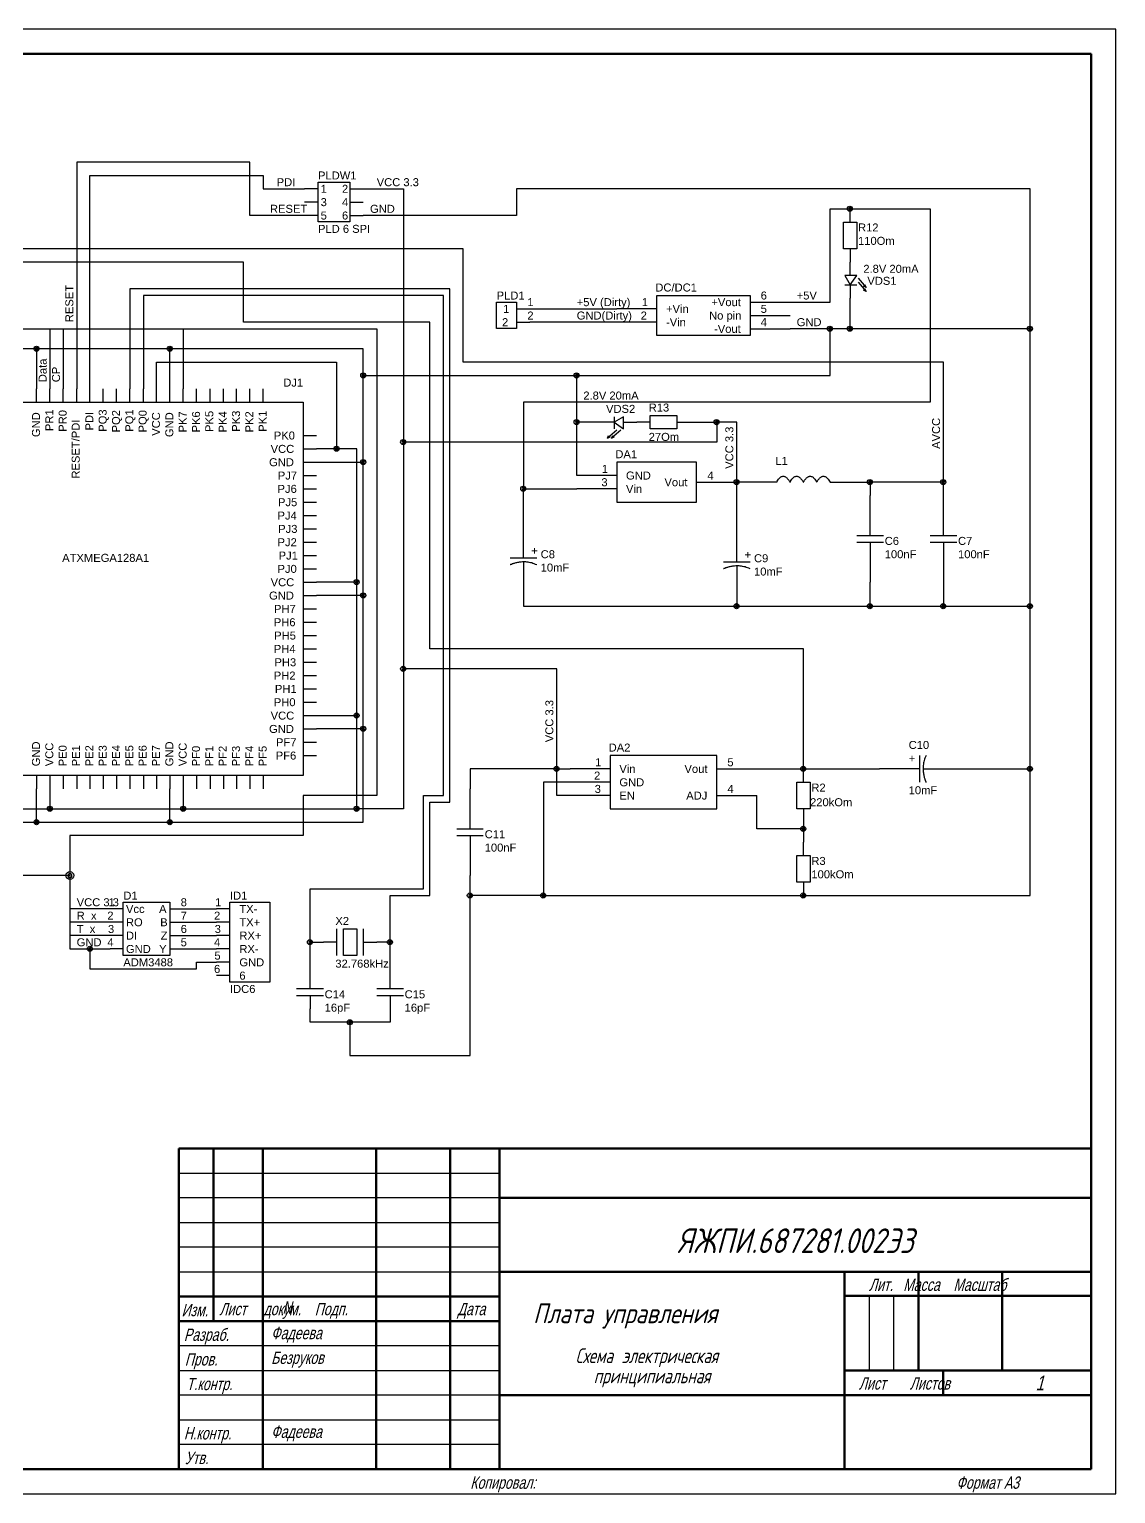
# Model space of a CAD drawing. Header units: millimetres. Extents: x 616 to 3040, y 265 to 2725.
# Drawn here: x 1700.3 to 1920.6, y 1471.9 to 1768.9 of the extents above; entities that cross this region are included whole.
import ezdxf

# ---------------------------------------------------------------- set-up
doc = ezdxf.new("R2010")
doc.units = ezdxf.units.MM
doc.layers.add('OSN', color=7, linetype='Continuous', lineweight=60)
for name, color, linetype in [('Sheet', 255, 'Continuous'), ('Text', 140, 'Continuous'), ('TONK', 7, 'Continuous')]:
    doc.layers.add(name, color=color, linetype=linetype)
doc.styles.add('_STYLE', font='TXT.SHX', dxfattribs={"width": 0.7, "oblique": 15, "height": 4})
doc.styles.add('GOST', font='GOST.shx', dxfattribs={"oblique": 15, "height": 5})
doc.styles.add('NOWTXT', font='nowtxt.shx', dxfattribs={"width": 0.75, "height": 3})
doc.styles.get("Standard").update_dxf_attribs({"font": 'arial.ttf'})
doc.styles.add('гост', font='GOST_1.TTF', dxfattribs={"oblique": 15, "height": 3})

# ---------------------------------------------------------------- blocks, each defined once
blk = doc.blocks.new('1')
at = {"layer": 'Sheet'}
for p, q in [((413.54, -168.99), (387.13, -168.99)), ((387.13, -168.99), (387.13, -203.53)), ((413.54, -177.12), (413.54, -168.99)), ((389.16, -203.53), (389.16, -171.02)), ((389.16, -171.02), (415.57, -171.02)), ((415.57, -171.02), (415.57, -173.05)), ((415.57, -173.05), (421.87, -173.05)), ((423.91, -173.05), (421.87, -173.05)), ((423.91, -172.04), (428.75, -172.04)), ((423.91, -178.1), (423.91, -172.04)), ((428.75, -172.04), (428.75, -178.1)), ((428.78, -173.05), (430.81, -173.05)), ((430.81, -173.05), (436.91, -173.05)), ((436.91, -173.05), (436.91, -211.66)), ((532.41, -173.05), (454.18, -173.05)), ((454.18, -173.05), (454.18, -177.12)), ((532.41, -194.39), (532.41, -173.05)), ((423.91, -175.08), (421.87, -175.08)), ((428.78, -175.08), (430.81, -175.08)), ((501.93, -190.32), (501.93, -176.1)), ((501.93, -176.1), (504.98, -176.1)), ((504.98, -178.13), (504.98, -176.1)), ((504.98, -176.1), (517.17, -176.1)), ((517.17, -176.1), (517.17, -205.56)), ((421.87, -177.12), (413.54, -177.12)), ((423.91, -177.12), (421.87, -177.12)), ((428.75, -178.1), (423.91, -178.1)), ((428.78, -177.12), (430.81, -177.12)), ((454.18, -177.12), (430.81, -177.12)), ((503.97, -182.2), (503.97, -178.13)), ((503.97, -178.13), (506, -178.13)), ((506, -178.13), (506, -182.2)), ((446.05, -182.2), (355.63, -182.2)), ((446.05, -199.47), (446.05, -182.2)), ((506, -182.2), (503.97, -182.2)), ((504.98, -182.2), (504.98, -184.23)), ((412.53, -184.23), (376.97, -184.23)), ((412.53, -193.37), (412.53, -184.23)), ((504.98, -186.26), (504.98, -184.23)), ((504.17, -186.26), (504.98, -187.68)), ((506, -186.26), (504.17, -186.26)), ((504.98, -187.68), (506, -186.26)), ((506.2, -186.67), (507.42, -188.09)), ((506.2, -187.28), (507.42, -188.7)), ((444.02, -188.29), (395.25, -188.29)), ((395.25, -188.29), (395.25, -203.53)), ((443.01, -189.31), (397.29, -189.31)), ((397.29, -189.31), (397.29, -203.53)), ((443.01, -265.51), (443.01, -189.31)), ((444.02, -266.52), (444.02, -188.29)), ((475.52, -195.4), (475.52, -189.31)), ((475.52, -189.31), (489.74, -189.31)), ((489.74, -189.31), (489.74, -195.4)), ((504.17, -187.68), (506, -187.68)), ((504.98, -187.68), (504.98, -189.71)), ((507.42, -188.09), (507.01, -187.89)), ((507.42, -188.7), (507.01, -188.5)), ((507.42, -188.09), (507.22, -187.68)), ((507.22, -187.68), (507.42, -188.09)), ((507.42, -188.7), (507.22, -188.29)), ((507.22, -188.29), (507.42, -188.7)), ((451.13, -190.32), (454.15, -190.32)), ((451.13, -194.35), (451.13, -190.32)), ((454.15, -190.32), (454.15, -194.35)), ((454.18, -191.34), (456.21, -191.34)), ((456.21, -191.34), (469.42, -191.34)), ((475.52, -191.34), (469.42, -191.34)), ((489.74, -190.32), (495.84, -190.32)), ((495.84, -190.32), (501.93, -190.32)), ((504.98, -194.39), (504.98, -189.71)), ((440.97, -193.37), (412.53, -193.37)), ((440.97, -243.16), (440.97, -193.37)), ((454.18, -193.37), (456.21, -193.37)), ((469.42, -193.37), (456.21, -193.37)), ((475.52, -193.37), (469.42, -193.37)), ((489.74, -192.36), (495.84, -192.36)), ((339.37, -194.39), (432.85, -194.39)), ((383.06, -194.39), (383.06, -203.53)), ((385.09, -194.39), (385.09, -203.53)), ((403.38, -194.39), (403.38, -203.53)), ((432.85, -194.39), (432.85, -265.51)), ((454.15, -194.35), (451.13, -194.35)), ((489.74, -195.4), (475.52, -195.4)), ((489.74, -194.39), (495.84, -194.39)), ((501.93, -194.39), (495.84, -194.39)), ((501.93, -201.5), (501.93, -194.39)), ((504.98, -194.39), (501.93, -194.39)), ((532.41, -194.39), (504.98, -194.39)), ((532.41, -236.65), (532.41, -194.39)), ((381.03, -197.44), (349.53, -197.44)), ((381.03, -197.44), (381.03, -203.53)), ((401.35, -197.44), (381.03, -197.44)), ((401.35, -203.53), (401.35, -197.44)), ((430.81, -197.44), (401.35, -197.44)), ((430.81, -201.5), (430.81, -197.44)), ((399.32, -203.53), (399.32, -199.47)), ((399.32, -199.47), (426.75, -199.47)), ((426.75, -199.47), (426.75, -212.68)), ((519.21, -199.47), (446.05, -199.47)), ((519.21, -217.76), (519.21, -199.47)), ((430.81, -201.5), (463.33, -201.5)), ((430.81, -214.71), (430.81, -201.5)), ((463.33, -208.61), (463.33, -201.5)), ((463.33, -201.5), (501.93, -201.5)), ((381.03, -205.56), (381.03, -203.53)), ((383.06, -205.56), (383.06, -203.53)), ((385.09, -205.56), (385.09, -203.53)), ((387.13, -205.56), (387.13, -203.53)), ((389.16, -205.56), (389.16, -203.53)), ((391.19, -205.56), (391.19, -203.53)), ((393.22, -205.56), (393.22, -203.53)), ((395.25, -205.56), (395.25, -203.53)), ((397.29, -205.56), (397.29, -203.53)), ((399.32, -205.56), (399.32, -203.53)), ((401.35, -205.56), (401.35, -203.53)), ((403.38, -205.56), (403.38, -203.53)), ((405.41, -205.56), (405.41, -203.53)), ((407.45, -205.56), (407.45, -203.53)), ((409.48, -205.56), (409.48, -203.53)), ((411.51, -205.56), (411.51, -203.53)), ((413.54, -205.56), (413.54, -203.53)), ((415.57, -205.56), (415.57, -203.53)), ((359.69, -205.56), (421.64, -205.56)), ((421.64, -205.56), (421.64, -262.43)), ((517.17, -205.56), (455.2, -205.56)), ((455.2, -205.56), (455.2, -218.77)), ((463.33, -216.74), (463.33, -208.61)), ((466.98, -208.61), (463.33, -208.61)), ((469.02, -208.61), (466.98, -208.61)), ((470.44, -207.8), (469.02, -208.61)), ((469.02, -207.8), (469.02, -209.63)), ((469.02, -208.61), (470.44, -209.63)), ((470.44, -209.63), (470.44, -207.8)), ((470.44, -208.61), (472.47, -208.61)), ((474.5, -208.61), (472.47, -208.61)), ((474.5, -209.63), (474.5, -207.6)), ((474.5, -207.6), (478.57, -207.6)), ((478.57, -209.63), (474.5, -209.63)), ((478.57, -207.6), (478.57, -209.63)), ((478.57, -208.61), (480.6, -208.61)), ((480.6, -208.61), (484.66, -208.61)), ((484.66, -208.61), (484.66, -211.66)), ((487.71, -208.61), (484.66, -208.61)), ((487.71, -217.76), (487.71, -208.61)), ((421.67, -210.64), (423.7, -210.64)), ((436.91, -211.66), (436.91, -246.2)), ((484.66, -211.66), (436.91, -211.66)), ((469.42, -209.83), (468, -211.05)), ((468, -211.05), (468.2, -210.64)), ((468, -211.05), (468.41, -210.85)), ((468.41, -210.85), (468, -211.05)), ((470.03, -209.83), (468.61, -211.05)), ((468.61, -211.05), (468.81, -210.64)), ((468.61, -211.05), (469.02, -210.85)), ((469.02, -210.85), (468.61, -211.05)), ((421.67, -212.68), (423.7, -212.68)), ((426.75, -212.68), (423.7, -212.68)), ((429.8, -212.68), (426.75, -212.68)), ((429.8, -233), (429.8, -212.68)), ((421.67, -214.71), (423.7, -214.71)), ((423.7, -214.71), (430.81, -214.71)), ((430.81, -235.03), (430.81, -214.71)), ((469.42, -214.71), (469.42, -220.8)), ((481.61, -214.71), (469.42, -214.71)), ((481.61, -220.8), (481.61, -214.71)), ((421.67, -216.74), (423.7, -216.74)), ((469.42, -216.74), (463.33, -216.74)), ((481.61, -217.76), (487.71, -217.76)), ((493.81, -217.76), (487.71, -217.76)), ((487.71, -223.85), (487.71, -217.76)), ((493.81, -217.76), (493.9, -217.58)), ((493.9, -217.58), (494, -217.42)), ((494, -217.42), (494.09, -217.29)), ((494.09, -217.29), (494.19, -217.17)), ((494.19, -217.17), (494.28, -217.08)), ((494.28, -217.08), (494.37, -217)), ((494.37, -217), (494.46, -216.94)), ((494.46, -216.94), (494.55, -216.9)), ((494.55, -216.9), (494.64, -216.87)), ((494.64, -216.87), (494.73, -216.86)), ((494.73, -216.86), (494.81, -216.85)), ((494.81, -216.85), (494.9, -216.86)), ((494.9, -216.86), (494.98, -216.88)), ((494.98, -216.88), (495.05, -216.91)), ((495.05, -216.91), (495.13, -216.95)), ((495.13, -216.95), (495.2, -216.99)), ((495.2, -216.99), (495.27, -217.04)), ((495.27, -217.04), (495.34, -217.1)), ((495.34, -217.1), (495.4, -217.16)), ((495.4, -217.16), (495.46, -217.22)), ((495.46, -217.22), (495.52, -217.28)), ((495.52, -217.28), (495.57, -217.35)), ((495.57, -217.35), (495.62, -217.41)), ((495.62, -217.41), (495.66, -217.47)), ((495.66, -217.47), (495.7, -217.53)), ((495.7, -217.53), (495.74, -217.58)), ((495.74, -217.58), (495.77, -217.63)), ((495.77, -217.63), (495.79, -217.67)), ((495.79, -217.67), (495.81, -217.71)), ((495.81, -217.71), (495.83, -217.73)), ((495.83, -217.73), (495.84, -217.75)), ((495.84, -217.76), (495.93, -217.58)), ((495.84, -217.75), (495.84, -217.76)), ((495.93, -217.58), (496.03, -217.42)), ((496.03, -217.42), (496.12, -217.29)), ((496.12, -217.29), (496.22, -217.17)), ((496.22, -217.17), (496.31, -217.08)), ((496.31, -217.08), (496.4, -217)), ((496.4, -217), (496.49, -216.94)), ((496.49, -216.94), (496.58, -216.9)), ((496.58, -216.9), (496.67, -216.87)), ((496.67, -216.87), (496.76, -216.86)), ((496.76, -216.86), (496.84, -216.85)), ((496.84, -216.85), (496.93, -216.86)), ((496.93, -216.86), (497.01, -216.88)), ((497.01, -216.88), (497.09, -216.91)), ((497.09, -216.91), (497.16, -216.95)), ((497.16, -216.95), (497.24, -216.99)), ((497.24, -216.99), (497.3, -217.04)), ((497.3, -217.04), (497.37, -217.1)), ((497.37, -217.1), (497.44, -217.16)), ((497.44, -217.16), (497.49, -217.22)), ((497.49, -217.22), (497.55, -217.28)), ((497.55, -217.28), (497.6, -217.35)), ((497.6, -217.35), (497.65, -217.41)), ((497.65, -217.41), (497.7, -217.47)), ((497.7, -217.47), (497.73, -217.53)), ((497.73, -217.53), (497.77, -217.58)), ((497.77, -217.58), (497.8, -217.63)), ((497.8, -217.63), (497.82, -217.67)), ((497.82, -217.67), (497.84, -217.71)), ((497.84, -217.71), (497.86, -217.73)), ((497.86, -217.73), (497.87, -217.75)), ((497.87, -217.75), (497.88, -217.73)), ((497.87, -217.75), (497.87, -217.76)), ((497.87, -217.76), (497.87, -217.75)), ((497.88, -217.73), (497.9, -217.71)), ((497.9, -217.71), (497.92, -217.67)), ((497.92, -217.67), (497.94, -217.63)), ((497.94, -217.63), (497.97, -217.58)), ((497.97, -217.58), (498.01, -217.53)), ((498.01, -217.53), (498.04, -217.47)), ((498.04, -217.47), (498.09, -217.41)), ((498.09, -217.41), (498.14, -217.35)), ((498.14, -217.35), (498.19, -217.28)), ((498.19, -217.28), (498.25, -217.22)), ((498.25, -217.22), (498.3, -217.16)), ((498.3, -217.16), (498.37, -217.1)), ((498.37, -217.1), (498.44, -217.04)), ((498.44, -217.04), (498.51, -216.99)), ((498.51, -216.99), (498.58, -216.95)), ((498.58, -216.95), (498.65, -216.91)), ((498.65, -216.91), (498.73, -216.88)), ((498.73, -216.88), (498.81, -216.86)), ((498.81, -216.86), (498.9, -216.85)), ((498.9, -216.85), (498.98, -216.86)), ((498.98, -216.86), (499.07, -216.87)), ((499.07, -216.87), (499.16, -216.9)), ((499.16, -216.9), (499.25, -216.94)), ((499.25, -216.94), (499.34, -217)), ((499.34, -217), (499.43, -217.08)), ((499.43, -217.08), (499.52, -217.17)), ((499.52, -217.17), (499.62, -217.29)), ((499.62, -217.29), (499.71, -217.42)), ((499.71, -217.42), (499.81, -217.58)), ((499.81, -217.58), (499.9, -217.76)), ((499.9, -217.75), (499.91, -217.73)), ((499.9, -217.76), (499.9, -217.75)), ((499.91, -217.73), (499.93, -217.71)), ((499.93, -217.71), (499.95, -217.67)), ((499.95, -217.67), (499.97, -217.63)), ((499.97, -217.63), (500, -217.58)), ((500, -217.58), (500.04, -217.53)), ((500.04, -217.53), (500.08, -217.47)), ((500.08, -217.47), (500.12, -217.41)), ((500.12, -217.41), (500.17, -217.35)), ((500.17, -217.35), (500.22, -217.28)), ((500.22, -217.28), (500.28, -217.22)), ((500.28, -217.22), (500.34, -217.16)), ((500.34, -217.16), (500.4, -217.1)), ((500.4, -217.1), (500.47, -217.04)), ((500.47, -217.04), (500.54, -216.99)), ((500.54, -216.99), (500.61, -216.95)), ((500.61, -216.95), (500.69, -216.91)), ((500.69, -216.91), (500.76, -216.88)), ((500.76, -216.88), (500.84, -216.86)), ((500.84, -216.86), (500.93, -216.85)), ((500.93, -216.85), (501.01, -216.86)), ((501.01, -216.86), (501.1, -216.87)), ((501.1, -216.87), (501.19, -216.9)), ((501.19, -216.9), (501.28, -216.94)), ((501.28, -216.94), (501.37, -217)), ((501.37, -217), (501.46, -217.08)), ((501.46, -217.08), (501.56, -217.17)), ((501.56, -217.17), (501.65, -217.29)), ((501.65, -217.29), (501.74, -217.42)), ((501.74, -217.42), (501.84, -217.58)), ((501.84, -217.58), (501.93, -217.76)), ((501.93, -217.76), (508.03, -217.76)), ((519.21, -217.76), (508.03, -217.76)), ((508.03, -217.76), (508.03, -219.79)), ((519.21, -219.79), (519.21, -217.76)), ((421.67, -218.77), (423.7, -218.77)), ((421.67, -220.8), (423.7, -220.8)), ((455.2, -223.24), (455.2, -218.77)), ((455.2, -218.77), (463.33, -218.77)), ((469.42, -218.77), (463.33, -218.77)), ((469.42, -220.8), (481.61, -220.8)), ((508.03, -225.88), (508.03, -219.79)), ((519.21, -225.88), (519.21, -219.79)), ((421.67, -222.84), (423.7, -222.84)), ((421.67, -224.87), (423.7, -224.87)), ((455.2, -229.34), (455.2, -223.24)), ((487.71, -229.95), (487.71, -223.85)), ((421.67, -226.9), (423.7, -226.9)), ((506, -225.88), (510.06, -225.88)), ((506, -226.9), (510.06, -226.9)), ((508.03, -226.9), (508.03, -233)), ((517.17, -225.88), (521.24, -225.88)), ((517.17, -226.9), (521.24, -226.9)), ((519.21, -226.9), (519.21, -233)), ((421.67, -228.93), (423.7, -228.93)), ((457.23, -229.34), (453.17, -229.34)), ((421.67, -230.96), (423.7, -230.96)), ((453.19, -230.34), (453.17, -230.35)), ((453.17, -230.35), (453.17, -230.35)), ((453.22, -230.33), (453.19, -230.34)), ((453.26, -230.31), (453.22, -230.33)), ((453.31, -230.29), (453.26, -230.31)), ((453.37, -230.27), (453.31, -230.29)), ((453.44, -230.24), (453.37, -230.27)), ((453.52, -230.21), (453.44, -230.24)), ((453.6, -230.18), (453.52, -230.21)), ((453.7, -230.15), (453.6, -230.18)), ((453.8, -230.12), (453.7, -230.15)), ((453.92, -230.09), (453.8, -230.12)), ((454.04, -230.06), (453.92, -230.09)), ((454.16, -230.03), (454.04, -230.06)), ((454.3, -230), (454.16, -230.03)), ((454.44, -229.97), (454.3, -230)), ((454.58, -229.95), (454.44, -229.97)), ((454.73, -229.93), (454.58, -229.95)), ((454.89, -229.92), (454.73, -229.93)), ((455.05, -229.91), (454.89, -229.92)), ((455.22, -229.9), (455.05, -229.91)), ((455.2, -229.95), (455.2, -236.04)), ((455.39, -229.9), (455.22, -229.9)), ((455.56, -229.91), (455.39, -229.9)), ((455.74, -229.93), (455.56, -229.91)), ((455.92, -229.95), (455.74, -229.93)), ((456.1, -229.98), (455.92, -229.95)), ((456.29, -230.02), (456.1, -229.98)), ((456.47, -230.06), (456.29, -230.02)), ((456.66, -230.12), (456.47, -230.06)), ((456.85, -230.19), (456.66, -230.12)), ((457.04, -230.27), (456.85, -230.19)), ((457.23, -230.35), (457.04, -230.27)), ((489.74, -229.95), (485.68, -229.95)), ((485.7, -230.95), (485.68, -230.96)), ((485.68, -230.96), (485.68, -230.96)), ((485.73, -230.94), (485.7, -230.95)), ((485.77, -230.92), (485.73, -230.94)), ((485.82, -230.9), (485.77, -230.92)), ((485.88, -230.88), (485.82, -230.9)), ((485.95, -230.85), (485.88, -230.88)), ((486.03, -230.82), (485.95, -230.85)), ((486.12, -230.79), (486.03, -230.82)), ((486.21, -230.76), (486.12, -230.79)), ((486.32, -230.73), (486.21, -230.76)), ((486.43, -230.7), (486.32, -230.73)), ((486.55, -230.67), (486.43, -230.7)), ((486.67, -230.64), (486.55, -230.67)), ((486.81, -230.61), (486.67, -230.64)), ((486.95, -230.58), (486.81, -230.61)), ((487.09, -230.56), (486.95, -230.58)), ((487.25, -230.54), (487.09, -230.56)), ((487.4, -230.53), (487.25, -230.54)), ((487.56, -230.52), (487.4, -230.53)), ((487.73, -230.51), (487.56, -230.52)), ((487.71, -230.56), (487.71, -236.65)), ((487.9, -230.51), (487.73, -230.51)), ((488.07, -230.52), (487.9, -230.51)), ((488.25, -230.54), (488.07, -230.52)), ((488.43, -230.56), (488.25, -230.54)), ((488.61, -230.59), (488.43, -230.56)), ((488.8, -230.63), (488.61, -230.59)), ((488.98, -230.67), (488.8, -230.63)), ((489.17, -230.73), (488.98, -230.67)), ((489.36, -230.8), (489.17, -230.73)), ((489.55, -230.87), (489.36, -230.8)), ((489.74, -230.96), (489.55, -230.87)), ((421.67, -233), (423.7, -233)), ((429.8, -233), (423.7, -233)), ((429.8, -253.32), (429.8, -233)), ((508.03, -236.65), (508.03, -233)), ((519.21, -233), (519.21, -236.65)), ((421.67, -235.03), (423.7, -235.03)), ((430.81, -235.03), (423.7, -235.03)), ((430.81, -255.35), (430.81, -235.03)), ((455.2, -236.04), (455.2, -236.65)), ((421.67, -237.06), (423.7, -237.06)), ((455.2, -236.65), (487.71, -236.65)), ((487.71, -236.65), (508.03, -236.65)), ((508.03, -236.65), (519.21, -236.65)), ((519.21, -236.65), (532.41, -236.65)), ((532.41, -261.44), (532.41, -236.65)), ((421.67, -239.09), (423.7, -239.09)), ((421.67, -241.12), (423.7, -241.12)), ((421.67, -243.16), (423.7, -243.16)), ((497.87, -243.16), (440.97, -243.16)), ((497.87, -261.44), (497.87, -243.16)), ((421.67, -245.19), (423.7, -245.19)), ((421.67, -247.22), (423.7, -247.22)), ((436.91, -246.2), (436.91, -267.54)), ((460.28, -246.2), (436.91, -246.2)), ((460.28, -261.44), (460.28, -246.2)), ((421.67, -249.25), (423.7, -249.25)), ((421.67, -251.28), (423.7, -251.28)), ((421.67, -253.32), (423.7, -253.32)), ((423.7, -253.32), (429.8, -253.32)), ((429.8, -267.54), (429.8, -253.32)), ((421.67, -255.35), (423.7, -255.35)), ((430.81, -255.35), (423.7, -255.35)), ((430.81, -269.57), (430.81, -255.35)), ((421.67, -257.38), (423.7, -257.38)), ((421.67, -259.41), (423.7, -259.41)), ((484.66, -259.41), (468.41, -259.41)), ((468.41, -259.41), (468.41, -267.54)), ((484.66, -267.54), (484.66, -259.41)), ((515.55, -259.41), (515.55, -263.48)), ((516.14, -260.9), (516.12, -261.08)), ((516.16, -260.72), (516.14, -260.9)), ((516.19, -260.54), (516.16, -260.72)), ((516.23, -260.36), (516.19, -260.54)), ((516.27, -260.17), (516.23, -260.36)), ((516.33, -259.98), (516.27, -260.17)), ((516.4, -259.79), (516.33, -259.98)), ((516.48, -259.6), (516.4, -259.79)), ((516.56, -259.41), (516.48, -259.6)), ((421.64, -262.43), (359.69, -262.43)), ((381.03, -262.46), (381.03, -264.49)), ((383.06, -262.46), (383.06, -264.49)), ((385.09, -262.46), (385.09, -264.49)), ((387.13, -262.46), (387.13, -264.49)), ((389.16, -262.46), (389.16, -264.49)), ((391.19, -262.46), (391.19, -264.49)), ((393.22, -262.46), (393.22, -264.49)), ((395.25, -262.46), (395.25, -264.49)), ((397.29, -262.46), (397.29, -264.49)), ((399.32, -262.46), (399.32, -264.49)), ((401.35, -262.46), (401.35, -264.49)), ((403.38, -262.46), (403.38, -264.49)), ((405.41, -262.46), (405.41, -264.49)), ((407.45, -262.46), (407.45, -264.49)), ((409.48, -262.46), (409.48, -264.49)), ((411.51, -262.46), (411.51, -264.49)), ((413.54, -262.46), (413.54, -264.49)), ((415.57, -262.46), (415.57, -264.49)), ((460.28, -261.44), (447.07, -261.44)), ((447.07, -261.44), (447.07, -264.49)), ((460.28, -265.51), (460.28, -261.44)), ((460.28, -261.44), (462.31, -261.44)), ((468.41, -261.44), (462.31, -261.44)), ((484.66, -261.44), (490.76, -261.44)), ((490.76, -261.44), (497.87, -261.44)), ((497.87, -263.48), (497.87, -261.44)), ((497.87, -261.44), (509.45, -261.44)), ((515.55, -261.44), (509.45, -261.44)), ((516.12, -261.08), (516.11, -261.26)), ((516.11, -261.26), (516.11, -261.43)), ((516.11, -261.43), (516.12, -261.59)), ((516.12, -261.59), (516.13, -261.75)), ((516.13, -261.75), (516.14, -261.91)), ((516.14, -261.91), (516.16, -262.06)), ((516.16, -261.44), (522.25, -261.44)), ((516.16, -262.06), (516.18, -262.21)), ((516.18, -262.21), (516.21, -262.35)), ((516.21, -262.35), (516.24, -262.48)), ((516.24, -262.48), (516.27, -262.61)), ((516.27, -262.61), (516.3, -262.73)), ((516.3, -262.73), (516.33, -262.84)), ((516.33, -262.84), (516.36, -262.94)), ((516.36, -262.94), (516.39, -263.04)), ((516.39, -263.04), (516.42, -263.13)), ((516.42, -263.13), (516.45, -263.21)), ((516.45, -263.21), (516.48, -263.28)), ((516.48, -263.28), (516.5, -263.34)), ((522.25, -261.44), (532.41, -261.44)), ((532.41, -280.75), (532.41, -261.44)), ((381.03, -269.57), (381.03, -264.49)), ((383.06, -264.49), (383.06, -267.54)), ((401.35, -269.57), (401.35, -264.49)), ((403.38, -264.49), (403.38, -267.54)), ((432.85, -265.51), (421.67, -265.51)), ((421.67, -265.51), (421.67, -271.6)), ((439.96, -279.73), (439.96, -265.51)), ((439.96, -265.51), (443.01, -265.51)), ((447.07, -270.59), (447.07, -264.49)), ((462.31, -263.48), (458.25, -263.48)), ((458.25, -263.48), (458.25, -280.75)), ((462.31, -265.51), (460.28, -265.51)), ((468.41, -263.48), (462.31, -263.48)), ((468.41, -265.51), (462.31, -265.51)), ((484.66, -265.51), (490.76, -265.51)), ((490.76, -270.59), (490.76, -265.51)), ((496.85, -267.54), (496.85, -263.48)), ((496.85, -263.48), (498.89, -263.48)), ((498.89, -263.48), (498.89, -267.54)), ((516.5, -263.34), (516.52, -263.38)), ((516.52, -263.38), (516.54, -263.42)), ((516.54, -263.42), (516.55, -263.45)), ((516.55, -263.45), (516.56, -263.47)), ((516.56, -263.47), (516.56, -263.48)), ((363.76, -267.54), (383.06, -267.54)), ((383.06, -267.54), (403.38, -267.54)), ((403.38, -267.54), (429.8, -267.54)), ((436.91, -267.54), (429.8, -267.54)), ((440.97, -280.75), (440.97, -266.52)), ((440.97, -266.52), (444.02, -266.52)), ((468.41, -267.54), (484.66, -267.54)), ((498.89, -267.54), (496.85, -267.54)), ((497.87, -267.54), (497.87, -269.57)), ((361.73, -269.57), (381.03, -269.57)), ((381.03, -269.57), (401.35, -269.57)), ((401.35, -269.57), (430.81, -269.57)), ((497.87, -269.57), (497.87, -270.59)), ((421.67, -271.6), (386.11, -271.6)), ((386.11, -271.6), (386.11, -277.7)), ((445.04, -270.59), (449.1, -270.59)), ((445.04, -271.6), (449.1, -271.6)), ((447.07, -271.6), (447.07, -277.7)), ((497.87, -270.59), (490.76, -270.59)), ((497.87, -270.59), (497.87, -272.62)), ((497.87, -274.65), (497.87, -272.62)), ((496.85, -278.72), (496.85, -274.65)), ((496.85, -274.65), (498.89, -274.65)), ((498.89, -274.65), (498.89, -278.72)), ((386.11, -277.7), (372.9, -277.7)), ((386.11, -277.7), (386.11, -288.88)), ((447.07, -280.75), (447.07, -277.7)), ((498.89, -278.72), (496.85, -278.72)), ((497.87, -278.72), (497.87, -280.75)), ((422.69, -287.86), (422.69, -279.73)), ((422.69, -279.73), (439.96, -279.73)), ((434.88, -287.86), (434.88, -280.75)), ((434.88, -280.75), (440.97, -280.75)), ((447.07, -305.13), (447.07, -280.75)), ((458.25, -280.75), (447.07, -280.75)), ((458.25, -280.75), (497.87, -280.75)), ((497.87, -280.75), (532.41, -280.75)), ((392.21, -282.78), (386.11, -282.78)), ((394.24, -282.78), (392.21, -282.78)), ((394.24, -281.76), (401.32, -281.76)), ((394.24, -289.86), (394.24, -281.76)), ((401.32, -281.76), (401.32, -289.86)), ((401.35, -282.78), (403.38, -282.78)), ((403.38, -282.78), (408.46, -282.78)), ((410.49, -282.78), (408.46, -282.78)), ((410.49, -281.76), (416.56, -281.76)), ((410.49, -293.92), (410.49, -281.76)), ((416.56, -281.76), (416.56, -293.92)), ((392.21, -284.81), (386.11, -284.81)), ((394.24, -284.81), (392.21, -284.81)), ((401.35, -284.81), (403.38, -284.81)), ((403.38, -284.81), (408.46, -284.81)), ((410.49, -284.81), (408.46, -284.81)), ((392.21, -286.84), (386.11, -286.84)), ((394.24, -286.84), (392.21, -286.84)), ((401.35, -286.84), (403.38, -286.84)), ((403.38, -286.84), (408.46, -286.84)), ((410.49, -286.84), (408.46, -286.84)), ((426.75, -285.83), (426.75, -289.89)), ((427.77, -289.89), (427.77, -285.83)), ((427.77, -285.83), (429.8, -285.83)), ((429.8, -285.83), (429.8, -289.89)), ((430.81, -285.83), (430.81, -289.89)), ((386.11, -288.88), (389.16, -288.88)), ((389.16, -288.88), (392.21, -288.88)), ((389.16, -288.88), (389.16, -291.92)), ((394.24, -288.88), (392.21, -288.88)), ((401.32, -289.86), (394.24, -289.86)), ((401.35, -288.88), (403.38, -288.88)), ((403.38, -288.88), (408.46, -288.88)), ((410.49, -288.88), (408.46, -288.88)), ((422.69, -292.94), (422.69, -287.86)), ((422.69, -287.86), (424.72, -287.86)), ((426.75, -287.86), (424.72, -287.86)), ((429.8, -289.89), (427.77, -289.89)), ((430.81, -287.86), (432.85, -287.86)), ((434.88, -287.86), (432.85, -287.86)), ((434.88, -292.94), (434.88, -287.86)), ((389.16, -291.92), (405.41, -291.92)), ((405.41, -291.92), (405.41, -290.91)), ((405.41, -290.91), (408.46, -290.91)), ((410.49, -290.91), (408.46, -290.91)), ((410.49, -292.94), (408.46, -292.94)), ((416.56, -293.92), (410.49, -293.92)), ((422.69, -294.97), (422.69, -292.94)), ((434.88, -294.97), (434.88, -292.94)), ((424.72, -294.97), (420.65, -294.97)), ((420.65, -295.99), (424.72, -295.99)), ((422.69, -295.99), (422.69, -298.02)), ((436.91, -294.97), (432.85, -294.97)), ((432.85, -295.99), (436.91, -295.99)), ((434.88, -295.99), (434.88, -298.02)), ((422.69, -300.05), (422.69, -298.02)), ((434.88, -298.02), (434.88, -300.05)), ((428.78, -300.05), (422.69, -300.05)), ((434.88, -300.05), (428.78, -300.05)), ((428.78, -300.05), (428.78, -305.13)), ((428.78, -305.13), (447.07, -305.13))]:
    blk.add_line(p, q, dxfattribs=at)
for centre in [(460.26, -261.43), (460.26, -261.43), (460.26, -261.43), (460.26, -261.43), (460.26, -261.43), (460.26, -261.43), (497.85, -261.43), (497.85, -261.43), (497.85, -261.43), (497.85, -261.43), (497.85, -261.43), (497.85, -261.43), (497.85, -261.43), (497.85, -261.43), (497.85, -261.43), (497.85, -270.57), (497.85, -270.57), (497.85, -270.57), (497.85, -270.57), (422.67, -287.84), (422.67, -287.84), (422.67, -287.84), (422.67, -287.84), (422.67, -287.84), (422.67, -287.84), (434.86, -287.84), (434.86, -287.84), (434.86, -287.84), (434.86, -287.84), (434.86, -287.84), (434.86, -287.84), (389.14, -288.86), (389.14, -288.86), (389.14, -288.86), (389.14, -288.86), (428.77, -300.04), (428.77, -300.04), (428.77, -300.04), (428.77, -300.04)]:
    blk.add_circle(centre, 0.389, dxfattribs=at)
for centre, radius, start, end in [((504.98, -176.1), 0.203, 0, 180), ((504.98, -176.1), 0.203, 180, 0), ((501.93, -194.39), 0.203, 0, 180), ((501.93, -194.39), 0.203, 180, 0), ((504.98, -194.39), 0.203, 0, 180), ((504.98, -194.39), 0.203, 180, 0), ((532.41, -194.39), 0.203, 0, 180), ((532.41, -194.39), 0.203, 180, 0), ((381.03, -197.44), 0.203, 0, 180), ((381.03, -197.44), 0.203, 180, 0), ((401.35, -197.44), 0.203, 0, 180), ((401.35, -197.44), 0.203, 180, 0), ((430.81, -201.5), 0.203, 0, 180), ((430.81, -201.5), 0.203, 180, 0), ((463.33, -201.5), 0.203, 0, 180), ((463.33, -201.5), 0.203, 180, 0), ((463.33, -208.61), 0.203, 0, 180), ((463.33, -208.61), 0.203, 180, 0), ((484.66, -208.61), 0.203, 0, 180), ((484.66, -208.61), 0.203, 180, 0), ((436.91, -211.66), 0.203, 0, 180), ((436.91, -211.66), 0.203, 180, 0), ((426.75, -212.68), 0.203, 0, 180), ((426.75, -212.68), 0.203, 180, 0), ((430.81, -214.71), 0.203, 0, 180), ((430.81, -214.71), 0.203, 180, 0), ((455.2, -218.77), 0.203, 0, 180), ((487.71, -217.76), 0.203, 0, 180), ((487.71, -217.76), 0.203, 180, 0), ((508.03, -217.76), 0.203, 0, 180), ((508.03, -217.76), 0.203, 180, 0), ((519.21, -217.76), 0.203, 0, 180), ((519.21, -217.76), 0.203, 180, 0), ((455.2, -218.77), 0.203, 180, 0), ((429.8, -233), 0.203, 0, 180), ((429.8, -233), 0.203, 180, 0), ((430.81, -235.03), 0.203, 0, 180), ((430.81, -235.03), 0.203, 180, 0), ((487.71, -236.65), 0.203, 0, 180), ((508.03, -236.65), 0.203, 0, 180), ((519.21, -236.65), 0.203, 0, 180), ((532.41, -236.65), 0.203, 0, 180), ((487.71, -236.65), 0.203, 180, 0), ((508.03, -236.65), 0.203, 180, 0), ((519.21, -236.65), 0.203, 180, 0), ((532.41, -236.65), 0.203, 180, 0), ((436.91, -246.2), 0.203, 0, 180), ((436.91, -246.2), 0.203, 180, 0), ((429.8, -253.32), 0.203, 0, 180), ((429.8, -253.32), 0.203, 180, 0), ((430.81, -255.35), 0.203, 0, 180), ((430.81, -255.35), 0.203, 180, 0), ((460.28, -261.44), 0.203, 0, 180), ((460.28, -261.44), 0.203, 180, 0), ((497.87, -261.44), 0.203, 0, 180), ((497.87, -261.44), 0.203, 180, 0), ((532.41, -261.44), 0.203, 0, 180), ((532.41, -261.44), 0.203, 180, 0), ((383.06, -267.54), 0.203, 0, 180), ((383.06, -267.54), 0.203, 180, 0), ((403.38, -267.54), 0.203, 0, 180), ((403.38, -267.54), 0.203, 180, 0), ((429.8, -267.54), 0.203, 0, 180), ((429.8, -267.54), 0.203, 180, 0), ((381.03, -269.57), 0.203, 0, 180), ((381.03, -269.57), 0.203, 180, 0), ((401.35, -269.57), 0.203, 0, 180), ((401.35, -269.57), 0.203, 180, 0), ((497.87, -270.59), 0.203, 0, 180), ((497.87, -270.59), 0.203, 180, 0), ((386.11, -277.7), 0.305, 0, 180), ((386.11, -277.7), 0.305, 180, 0), ((447.07, -280.75), 0.203, 0, 180), ((447.07, -280.75), 0.203, 180, 0), ((458.25, -280.75), 0.203, 0, 180), ((458.25, -280.75), 0.203, 180, 0), ((497.87, -280.75), 0.203, 0, 180), ((497.87, -280.75), 0.203, 180, 0), ((422.69, -287.86), 0.203, 0, 180), ((434.88, -287.86), 0.203, 0, 180), ((389.16, -288.88), 0.203, 0, 180), ((389.16, -288.88), 0.203, 180, 0), ((422.69, -287.86), 0.203, 180, 0), ((434.88, -287.86), 0.203, 180, 0), ((428.78, -300.05), 0.203, 0, 180), ((428.78, -300.05), 0.203, 180, 0)]:
    blk.add_arc(centre, radius, start, end, dxfattribs=at)
for centre, major_axis, ratio in [((504.97, -176.08), (0.389, 0), 0.999995), ((504.97, -176.08), (0.389, 0), 0.999995), ((504.97, -176.08), (0.389, 0), 0.999995), ((504.97, -176.08), (0.389, 0), 0.999995), ((504.97, -176.08), (0.389, 0), 0.999995), ((501.92, -194.37), (0.389, 0), 0.99999), ((501.92, -194.37), (0.389, 0), 0.99999), ((501.92, -194.37), (0.389, 0), 0.99999), ((501.92, -194.37), (0.389, 0), 0.99999), ((504.97, -194.37), (0.389, 0), 0.99999), ((504.97, -194.37), (0.389, 0), 0.99999), ((504.97, -194.37), (0.389, 0), 0.99999), ((504.97, -194.37), (0.389, 0), 0.99999), ((532.4, -194.37), (0, 0.389), 0.99999), ((532.4, -194.37), (0, 0.389), 0.99999), ((532.4, -194.37), (0, 0.389), 0.99999), ((532.4, -194.37), (0, 0.389), 0.99999), ((532.4, -194.37), (0, 0.389), 0.99999), ((532.4, -194.37), (0, 0.389), 0.99999), ((381.01, -197.42), (0, 0.389), 0.999984), ((381.01, -197.42), (0, 0.389), 0.999984), ((381.01, -197.42), (0, 0.389), 0.999984), ((381.01, -197.42), (0, 0.389), 0.999984), ((401.33, -197.42), (0, 0.389), 0.999984), ((401.33, -197.42), (0, 0.389), 0.999984), ((401.33, -197.42), (0, 0.389), 0.999984), ((401.33, -197.42), (0, 0.389), 0.999984), ((430.8, -201.48), (0, 0.389), 0.999984), ((430.8, -201.48), (0, 0.389), 0.999984), ((430.8, -201.48), (0, 0.389), 0.999984), ((430.8, -201.48), (0, 0.389), 0.999984), ((463.31, -201.48), (0.389, 0), 0.999995), ((463.31, -201.48), (0.389, 0), 0.999995), ((463.31, -201.48), (0.389, 0), 0.999995), ((463.31, -201.48), (0.389, 0), 0.999995), ((463.31, -201.48), (0.389, 0), 0.999995), ((463.31, -201.48), (0.389, 0), 0.999995), ((463.31, -208.6), (0.389, 0), 0.999995), ((463.31, -208.6), (0.389, 0), 0.999995), ((463.31, -208.6), (0.389, 0), 0.999995), ((463.31, -208.6), (0.389, 0), 0.999995), ((484.65, -208.6), (0.389, 0), 0.999995), ((484.65, -208.6), (0.389, 0), 0.999995), ((484.65, -208.6), (0.389, 0), 0.999995), ((484.65, -208.6), (0.389, 0), 0.999995), ((484.65, -208.6), (0.389, 0), 0.999995), ((484.65, -208.6), (0.389, 0), 0.999995), ((436.89, -211.64), (0, 0.389), 0.999984), ((436.89, -211.64), (0, 0.389), 0.999984), ((436.89, -211.64), (0, 0.389), 0.999984), ((436.89, -211.64), (0, 0.389), 0.999984), ((426.73, -212.66), (0, 0.389), 0.999984), ((426.73, -212.66), (0, 0.389), 0.999984), ((426.73, -212.66), (0, 0.389), 0.999984), ((426.73, -212.66), (0, 0.389), 0.999984), ((426.73, -212.66), (0, 0.389), 0.999984), ((426.73, -212.66), (0, 0.389), 0.999984), ((430.8, -214.69), (0, 0.389), 0.99999), ((430.8, -214.69), (0, 0.389), 0.99999), ((430.8, -214.69), (0, 0.389), 0.99999), ((430.8, -214.69), (0, 0.389), 0.99999), ((430.8, -214.69), (0, 0.389), 0.99999), ((430.8, -214.69), (0, 0.389), 0.99999), ((455.18, -218.76), (0.389, 0), 0.99999), ((455.18, -218.76), (0.389, 0), 0.99999), ((455.18, -218.76), (0.389, 0), 0.99999), ((455.18, -218.76), (0.389, 0), 0.99999), ((455.18, -218.76), (0.389, 0), 0.99999), ((455.18, -218.76), (0.389, 0), 0.99999), ((487.69, -217.74), (0.389, 0), 0.99999), ((487.69, -217.74), (0.389, 0), 0.99999), ((487.69, -217.74), (0.389, 0), 0.99999), ((487.69, -217.74), (0.389, 0), 0.99999), ((487.69, -217.74), (0.389, 0), 0.99999), ((487.69, -217.74), (0.389, 0), 0.99999), ((487.69, -217.74), (0.389, 0), 0.99999), ((487.69, -217.74), (0.389, 0), 0.99999), ((508.01, -217.74), (0.389, 0), 0.99999), ((508.01, -217.74), (0.389, 0), 0.99999), ((508.01, -217.74), (0.389, 0), 0.99999), ((508.01, -217.74), (0.389, 0), 0.99999), ((508.01, -217.74), (0.389, 0), 0.99999), ((508.01, -217.74), (0.389, 0), 0.99999), ((508.01, -217.74), (0.389, 0), 0.99999), ((519.19, -217.74), (0, 0.389), 0.99999), ((519.19, -217.74), (0, 0.389), 0.99999), ((519.19, -217.74), (0, 0.389), 0.99999), ((519.19, -217.74), (0, 0.389), 0.99999), ((519.19, -217.74), (0, 0.389), 0.99999), ((519.19, -217.74), (0, 0.389), 0.99999), ((429.78, -232.98), (0, 0.389), 0.99999), ((429.78, -232.98), (0, 0.389), 0.99999), ((429.78, -232.98), (0, 0.389), 0.99999), ((429.78, -232.98), (0, 0.389), 0.99999), ((429.78, -232.98), (0, 0.389), 0.99999), ((429.78, -232.98), (0, 0.389), 0.99999), ((430.8, -235.01), (0, 0.389), 0.99999), ((430.8, -235.01), (0, 0.389), 0.99999), ((430.8, -235.01), (0, 0.389), 0.99999), ((430.8, -235.01), (0, 0.389), 0.99999), ((487.69, -236.64), (0.389, 0), 0.99999), ((487.69, -236.64), (0.389, 0), 0.99999), ((487.69, -236.64), (0.389, 0), 0.99999), ((487.69, -236.64), (0.389, 0), 0.99999), ((487.69, -236.64), (0.389, 0), 0.99999), ((487.69, -236.64), (0.389, 0), 0.99999), ((487.69, -236.64), (0.389, 0), 0.99999), ((508.01, -236.64), (0.389, 0), 0.99999), ((508.01, -236.64), (0.389, 0), 0.99999), ((508.01, -236.64), (0.389, 0), 0.99999), ((508.01, -236.64), (0.389, 0), 0.99999), ((508.01, -236.64), (0.389, 0), 0.99999), ((508.01, -236.64), (0.389, 0), 0.99999), ((519.19, -236.64), (0, 0.389), 0.99999), ((519.19, -236.64), (0, 0.389), 0.99999), ((519.19, -236.64), (0, 0.389), 0.99999), ((519.19, -236.64), (0, 0.389), 0.99999), ((532.4, -236.64), (0, 0.389), 0.99999), ((532.4, -236.64), (0, 0.389), 0.99999), ((532.4, -236.64), (0, 0.389), 0.99999), ((532.4, -236.64), (0, 0.389), 0.99999), ((436.89, -246.19), (0, 0.389), 0.99999), ((436.89, -246.19), (0, 0.389), 0.99999), ((436.89, -246.19), (0, 0.389), 0.99999), ((436.89, -246.19), (0, 0.389), 0.99999), ((429.78, -253.3), (0, 0.389), 0.999979), ((429.78, -253.3), (0, 0.389), 0.999979), ((429.78, -253.3), (0, 0.389), 0.999979), ((429.78, -253.3), (0, 0.389), 0.999979), ((430.8, -255.33), (0, 0.389), 0.999979), ((430.8, -255.33), (0, 0.389), 0.999979), ((430.8, -255.33), (0, 0.389), 0.999979), ((430.8, -255.33), (0, 0.389), 0.999979), ((532.4, -261.43), (0, 0.389), 0.999979), ((532.4, -261.43), (0, 0.389), 0.999979), ((532.4, -261.43), (0, 0.389), 0.999979), ((532.4, -261.43), (0, 0.389), 0.999979), ((383.05, -267.52), (0, 0.389), 0.999979), ((383.05, -267.52), (0, 0.389), 0.999979), ((383.05, -267.52), (0, 0.389), 0.999979), ((383.05, -267.52), (0, 0.389), 0.999979), ((383.05, -267.52), (0, 0.389), 0.999979), ((383.05, -267.52), (0, 0.389), 0.999979), ((403.37, -267.52), (0, 0.389), 0.999979), ((403.37, -267.52), (0, 0.389), 0.999979), ((403.37, -267.52), (0, 0.389), 0.999979), ((403.37, -267.52), (0, 0.389), 0.999979), ((403.37, -267.52), (0, 0.389), 0.999979), ((403.37, -267.52), (0, 0.389), 0.999979), ((429.78, -267.52), (0, 0.389), 0.999979), ((429.78, -267.52), (0, 0.389), 0.999979), ((429.78, -267.52), (0, 0.389), 0.999979), ((429.78, -267.52), (0, 0.389), 0.999979), ((429.78, -267.52), (0, 0.389), 0.999979), ((429.78, -267.52), (0, 0.389), 0.999979), ((381.01, -269.56), (0, 0.389), 0.999979), ((381.01, -269.56), (0, 0.389), 0.999979), ((381.01, -269.56), (0, 0.389), 0.999979), ((381.01, -269.56), (0, 0.389), 0.999979), ((401.33, -269.56), (0, 0.389), 0.999979), ((401.33, -269.56), (0, 0.389), 0.999979), ((401.33, -269.56), (0, 0.389), 0.999979), ((401.33, -269.56), (0, 0.389), 0.999979), ((386.09, -277.68), (0, 0.593), 0.999986), ((386.09, -277.68), (0, 0.593), 0.999986), ((386.09, -277.68), (0, 0.593), 0.999986), ((386.09, -277.68), (0, 0.593), 0.999986), ((447.05, -280.73), (0.389, 0), 0.99999), ((447.05, -280.73), (0.389, 0), 0.99999), ((447.05, -280.73), (0.389, 0), 0.99999), ((447.05, -280.73), (0.389, 0), 0.99999), ((447.05, -280.73), (0.389, 0), 0.99999), ((447.05, -280.73), (0.389, 0), 0.99999), ((458.23, -280.73), (0.389, 0), 0.99999), ((458.23, -280.73), (0.389, 0), 0.99999), ((458.23, -280.73), (0.389, 0), 0.99999), ((458.23, -280.73), (0.389, 0), 0.99999), ((458.23, -280.73), (0.389, 0), 0.99999), ((458.23, -280.73), (0.389, 0), 0.99999), ((497.85, -280.73), (0.389, 0), 0.99999), ((497.85, -280.73), (0.389, 0), 0.99999), ((497.85, -280.73), (0.389, 0), 0.99999), ((497.85, -280.73), (0.389, 0), 0.99999), ((497.85, -280.73), (0.389, 0), 0.99999)]:
    blk.add_ellipse(centre, major_axis=major_axis, ratio=ratio, dxfattribs=at)
for s, height, p in [('PDI', 1.219, (417.61, -172.65)), ('PLDW1', 1.219, (423.91, -171.63)), ('VCC 3.3', 1.219, (432.85, -172.65)), ('1', 1.22, (424.31, -173.66)), ('2', 1.22, (427.56, -173.66)), ('RESET', 1.219, (416.59, -176.71)), ('3', 1.22, (424.31, -175.69)), ('4', 1.22, (427.56, -175.69)), ('GND', 1.219, (431.83, -176.71)), ('5', 1.22, (424.31, -177.73)), ('6', 1.22, (427.56, -177.73)), ('R12', 1.219, (506.2, -179.55)), ('PLD 6 SPI', 1.219, (423.91, -179.76)), ('110Om', 1.219, (506.2, -181.59)), ('2.8V 20mA', 1.219, (507.01, -185.85)), ('DC/DC1', 1.219, (475.31, -188.7)), ('VDS1', 1.219, (507.62, -187.68)), ('PLD1', 1.219, (451.13, -189.92)), ('+5V (Dirty)', 1.2192, (463.33, -190.93)), ('6', 1.22, (491.37, -189.92)), ('+5V', 1.219, (496.85, -189.92)), ('1', 1.22, (452.12, -191.95)), ('2', 1.22, (455.81, -192.97)), ('1', 1.22, (455.81, -190.93)), ('GND(Dirty)', 1.219, (463.33, -192.97)), ('2', 1.22, (473.08, -192.97)), ('1', 1.22, (473.25, -190.93)), ('+Vin', 1.219, (476.94, -191.95)), ('No pin', 1.219, (483.51, -192.97)), ('+Vout', 1.219, (483.85, -190.93)), ('5', 1.22, (491.37, -191.95)), ('2', 1.22, (451.95, -193.98)), ('-Vin', 1.219, (476.94, -193.98)), ('-Vout', 1.219, (484.26, -195)), ('4', 1.22, (491.37, -193.98)), ('GND', 1.219, (496.85, -193.98)), ('DJ1', 1.219, (418.62, -203.19)), ('2.8V 20mA', 1.219, (464.34, -205.16)), ('VDS2', 1.219, (467.8, -207.19)), ('R13', 1.219, (474.3, -206.99)), ('PK0', 1.219, (417.17, -211.25)), ('27Om', 1.219, (474.3, -211.46)), ('GND', 1.219, (416.45, -215.32)), ('VCC', 1.219, (416.69, -213.29)), ('DA1', 1.219, (469.22, -214.1)), ('L1', 1.219, (493.6, -215.11)), ('PJ7', 1.219, (417.78, -217.35)), ('1', 1.22, (467.15, -216.33)), ('GND', 1.219, (470.84, -217.35)), ('4', 1.22, (483.24, -217.35)), ('PJ6', 1.219, (417.74, -219.38)), ('3', 1.22, (467.09, -218.37)), ('Vin', 1.219, (470.84, -219.38)), ('Vout', 1.219, (476.7, -218.37)), ('PJ5', 1.219, (417.81, -221.41)), ('PJ4', 1.219, (417.74, -223.45)), ('PJ3', 1.219, (417.84, -225.48)), ('PJ2', 1.219, (417.74, -227.51)), ('C6', 1.219, (510.27, -227.31)), ('C7', 1.219, (521.44, -227.31)), ('ATXMEGA128A1', 1.2192, (384.92, -229.89)), ('PJ1', 1.219, (417.91, -229.54)), ('C8', 1.219, (457.84, -229.34)), ('C9', 1.219, (490.35, -229.95)), ('100nF', 1.219, (510.27, -229.34)), ('100nF', 1.219, (521.44, -229.34)), ('PJ0', 1.219, (417.74, -231.57)), ('10mF', 1.219, (457.84, -231.37)), ('10mF', 1.219, (490.35, -231.98)), ('VCC', 1.219, (416.69, -233.61)), ('GND', 1.219, (416.45, -235.64)), ('PH7', 1.219, (417.2, -237.67)), ('PH6', 1.219, (417.17, -239.7)), ('PH5', 1.219, (417.23, -241.73)), ('PH4', 1.219, (417.17, -243.77)), ('PH3', 1.219, (417.27, -245.8)), ('PH2', 1.219, (417.17, -247.83)), ('PH1', 1.219, (417.34, -249.86)), ('PH0', 1.219, (417.17, -251.89)), ('VCC', 1.219, (416.69, -253.93)), ('GND', 1.219, (416.45, -255.96)), ('PF6', 1.219, (417.47, -260.02)), ('PF7', 1.219, (417.5, -257.99)), ('DA2', 1.219, (468.2, -258.8)), ('C10', 1.219, (513.92, -258.4)), ('1', 1.22, (466.14, -261.04)), ('Vin', 1.219, (469.83, -262.05)), ('Vout', 1.219, (479.75, -262.05)), ('5', 1.22, (486.29, -261.04)), ('+', 1.22, (513.92, -260.43)), ('2', 1.22, (465.97, -263.07)), ('GND', 1.219, (469.83, -264.09)), ('3', 1.22, (466.07, -265.1)), ('EN', 1.219, (469.83, -266.12)), ('ADJ', 1.219, (480.02, -266.12)), ('4', 1.22, (486.29, -265.1)), ('R2', 1.219, (499.09, -264.9)), ('10mF', 1.219, (513.92, -265.3)), ('220kOm', 1.219, (498.89, -267.13)), ('C11', 1.219, (449.31, -272.01)), ('100nF', 1.219, (449.31, -274.04)), ('R3', 1.219, (499.09, -276.07)), ('100kOm', 1.219, (499.09, -278.11)), ('VCC 3.3', 1.219, (387.13, -282.37)), ('1', 1.22, (391.97, -282.37)), ('D1', 1.219, (394.24, -281.36)), ('8', 1.22, (402.98, -282.37)), ('1', 1.22, (408.22, -282.37)), ('ID1', 1.219, (410.49, -281.36)), ('R_x', 1.219, (387.13, -284.41)), ('2', 1.22, (391.8, -284.41)), ('Vcc', 1.219, (394.64, -283.39)), ('A', 1.22, (399.69, -283.39)), ('7', 1.22, (402.98, -284.41)), ('2', 1.22, (408.06, -284.41)), ('TX-', 1.219, (411.92, -283.39)), ('T_x', 1.219, (387.13, -286.44)), ('3', 1.22, (391.9, -286.44)), ('RO', 1.219, (394.64, -285.42)), ('B', 1.22, (399.86, -285.42)), ('6', 1.22, (402.98, -286.44)), ('3', 1.22, (408.16, -286.44)), ('TX+', 1.219, (411.92, -285.42)), ('X2', 1.219, (426.55, -285.22)), ('GND', 1.219, (387.13, -288.47)), ('4', 1.22, (391.8, -288.47)), ('DI', 1.219, (394.64, -287.45)), ('Z', 1.22, (399.93, -287.45)), ('5', 1.22, (402.98, -288.47)), ('4', 1.22, (408.06, -288.47)), ('RX+', 1.219, (411.92, -287.45)), ('GND', 1.219, (394.64, -289.49)), ('Y', 1.22, (399.69, -289.49)), ('5', 1.22, (408.12, -290.5)), ('RX-', 1.219, (411.92, -289.49)), ('ADM3488', 1.219, (394.24, -291.52)), ('6', 1.22, (408.06, -292.53)), ('GND', 1.219, (411.92, -291.52)), ('6', 1.22, (411.92, -293.55)), ('32.768kHz', 1.219, (426.55, -291.72)), ('IDC6', 1.219, (410.49, -295.58)), ('C14', 1.219, (424.92, -296.39)), ('C15', 1.219, (437.11, -296.39)), ('16pF', 1.219, (424.92, -298.43)), ('16pF', 1.219, (437.11, -298.43))]:
    blk.add_text(s, height=height, dxfattribs=at).set_placement(p)
for s, height, rotation, p in [('RESET', 1.219, 90, (386.62, -193.37)), ('Data', 1.219, 90, (382.55, -202.52)), ('CP', 1.219, 90, (384.59, -202.52)), ('GND', 1.219, 90, (381.54, -210.88)), ('PR1', 1.219, 90, (383.57, -209.97)), ('PR0', 1.219, 90, (385.6, -210.07)), ('PDI', 1.219, 90, (389.67, -209.87)), ('PQ3', 1.219, 90, (391.7, -210.07)), ('PQ2', 1.219, 90, (393.73, -210.17)), ('PQ1', 1.219, 90, (395.76, -210.07)), ('PQ0', 1.219, 90, (397.79, -210.17)), ('VCC', 1.219, 90, (399.83, -210.68)), ('GND', 1.219, 90, (401.86, -210.88)), ('PK7', 1.219, 90, (403.89, -210.17)), ('PK6', 1.219, 90, (405.92, -210.17)), ('PK5', 1.219, 90, (407.95, -210.1)), ('PK4', 1.219, 90, (409.99, -210.17)), ('PK3', 1.219, 90, (412.02, -210.07)), ('PK2', 1.219, 90, (414.05, -210.17)), ('PK1', 1.219, 90, (416.08, -210.07)), ('RESET/PDI', 1.219, 90, (387.59, -217.2)), ('VCC 3.3', 1.219, 90, (487.2, -215.72)), ('AVCC', 1.219, 90, (518.7, -212.68)), ('+', 1.22, 270, (456.32, -227.71)), ('+', 1.22, 270, (488.83, -228.32)), ('VCC 3.3', 1.219, 90, (459.77, -257.38)), ('GND', 1.219, 90, (381.54, -261.04)), ('VCC', 1.219, 90, (383.57, -261.04)), ('PE0', 1.219, 90, (385.6, -261.04)), ('PE1', 1.219, 90, (387.63, -261.04)), ('PE2', 1.219, 90, (389.67, -261.04)), ('PE3', 1.219, 90, (391.7, -261.04)), ('PE4', 1.219, 90, (393.73, -261.04)), ('PE5', 1.219, 90, (395.76, -261.04)), ('PE6', 1.219, 90, (397.79, -261.04)), ('PE7', 1.219, 90, (399.83, -261.04)), ('GND', 1.219, 90, (401.86, -261.04)), ('VCC', 1.219, 90, (403.89, -261.04)), ('PF0', 1.219, 90, (405.92, -261.04)), ('PF1', 1.219, 90, (407.95, -261.04)), ('PF2', 1.219, 90, (409.99, -261.04)), ('PF3', 1.219, 90, (412.02, -261.04)), ('PF4', 1.219, 90, (414.05, -261.04)), ('PF5', 1.219, 90, (416.08, -261.04))]:
    blk.add_text(s, height=height, rotation=rotation, dxfattribs=at).set_placement(p)
blk = doc.blocks.new('2')
blk.add_blockref('1', (-383.68, 237.5))

msp = doc.modelspace()

# ---------------------------------------------------------------- linework, layer by layer
at = {"layer": 'OSN'}
for p, q in [((1915.63109, 1763.91436), (1520.63109, 1763.91436)), ((1915.63109, 1476.91436), (1915.63109, 1763.91436)), ((1730.63109, 1541.91436), (1730.63109, 1476.91436)), ((1915.63109, 1541.91436), (1730.63109, 1541.91436)), ((1737.63109, 1541.91436), (1737.63109, 1506.91436)), ((1747.63109, 1541.91436), (1747.63109, 1476.91436)), ((1770.63109, 1541.91436), (1770.63109, 1476.91436)), ((1785.63109, 1541.91436), (1785.63109, 1476.91436)), ((1795.63109, 1541.91436), (1795.63109, 1476.91436)), ((1915.63109, 1531.91436), (1795.63109, 1531.91436)), ((1795.63109, 1516.91436), (1915.63109, 1516.91436)), ((1865.63109, 1516.91436), (1865.63109, 1476.91436)), ((1880.63109, 1516.91436), (1880.63109, 1496.91436)), ((1897.63109, 1516.91436), (1897.63109, 1496.91436)), ((1795.63109, 1511.91436), (1730.63109, 1511.91436)), ((1865.60309, 1512.02436), (1915.88109, 1512.02436)), ((1730.63109, 1506.91436), (1795.63109, 1506.91436)), ((1915.63109, 1496.88436), (1865.60309, 1496.88436)), ((1885.63109, 1496.91436), (1885.63109, 1491.91436)), ((1915.63109, 1491.91436), (1795.63109, 1491.91436)), ((1520.63109, 1476.91436), (1915.63109, 1476.91436))]:
    msp.add_line(p, q, dxfattribs=at)
at = {"layer": 'TONK'}
for p, q in [((1920.63109, 1768.91436), (1500.63109, 1768.91436)), ((1920.63109, 1471.91436), (1920.63109, 1768.91436)), ((1795.63109, 1541.91436), (1730.63109, 1541.91436)), ((1730.63109, 1536.91436), (1795.63109, 1536.91436)), ((1795.63109, 1531.91436), (1730.63109, 1531.91436)), ((1730.63109, 1526.91436), (1795.63109, 1526.91436)), ((1795.63109, 1521.91436), (1730.63109, 1521.91436)), ((1730.63109, 1516.91436), (1795.63109, 1516.91436)), ((1870.63109, 1511.91436), (1870.63109, 1496.91436)), ((1875.63109, 1496.91436), (1875.63109, 1511.91436)), ((1795.63109, 1501.91436), (1730.63109, 1501.91436)), ((1730.63109, 1496.91436), (1795.63109, 1496.91436)), ((1795.63109, 1491.91436), (1730.63109, 1491.91436)), ((1730.63109, 1486.91436), (1795.63109, 1486.91436)), ((1795.63109, 1481.91436), (1730.63109, 1481.91436)), ((1500.63109, 1471.91436), (1920.63109, 1471.91436))]:
    msp.add_line(p, q, dxfattribs=at)

# ---------------------------------------------------------------- block references
at = {"xscale": 1.331, "yscale": 1.331, "zscale": 1.331}
msp.add_blockref('2', (1705.28938, 1650.77834), dxfattribs=at)

# ---------------------------------------------------------------- texts
at = {"style": '_STYLE', "oblique": 15, "width": 0.7}
for s, p in [('Схема электрическая ', (1811.06229, 1498.40572)), ('принципиальная', (1814.74878, 1494.31224))]:
    msp.add_text(s, height=2.999559, dxfattribs=at).set_placement(p)
at = {"insert": (1855.68602, 1525.72434), "char_height": 5, "attachment_point": 2, "style": 'GOST'}
msp.add_mtext('{\\C0;ЯЖПИ.687281.002}Э3', dxfattribs=at)
at = {"layer": 'Text', "color": 0, "insert": (1802.47472, 1510.50087), "char_height": 4, "attachment_point": 1, "style": 'гост'}
msp.add_mtext('Плата управления', dxfattribs=at)
at = {"layer": 'TONK', "style": 'NOWTXT', "oblique": 15, "width": 0.75}
for s, height, p in [(' Лит.   Масса    Масштаб', 2.5, (1869.87527, 1513.049)), ('Изм.', 2.5, (1731.16138, 1507.91436)), ('Лист     докум.    Подп.', 2.5, (1738.83109, 1508.11436)), ('N', 2.5, (1751.63109, 1508.41436)), ('Дата', 2.5, (1787.13109, 1508.11436)), ('Разраб.', 2.5, (1731.63109, 1502.91436)), ('Пров.', 2.5, (1731.83109, 1497.91436)), ('Т.контр.', 2.5, (1732.13109, 1492.91436)), (' Лист       Листов', 2.5, (1867.83109, 1493.02721)), ('1', 3, (1904.3824, 1492.87065)), ('Н.контр.', 2.5, (1731.63109, 1482.91436)), ('Утв.', 2.5, (1731.83109, 1477.91436)), ('Копировал:', 2.5, (1789.71512, 1472.91436)), ('Формат A3', 2.5, (1888.30711, 1472.91436))]:
    msp.add_text(s, height=height, dxfattribs=at).set_placement(p)
at = {"layer": 'TONK', "char_height": 2.5, "attachment_point": 1, "style": 'NOWTXT'}
for s, insert in [('{\\Q15;Фадеева}', (1749.33168, 1505.74263)), ('{\\Q15;Безруков}', (1749.33285, 1500.73411)), ('{\\Q15;Фадеева}', (1749.33285, 1485.73411))]:
    msp.add_mtext(s, dxfattribs=dict(at, insert=insert))

doc.saveas('drawing.dxf')
